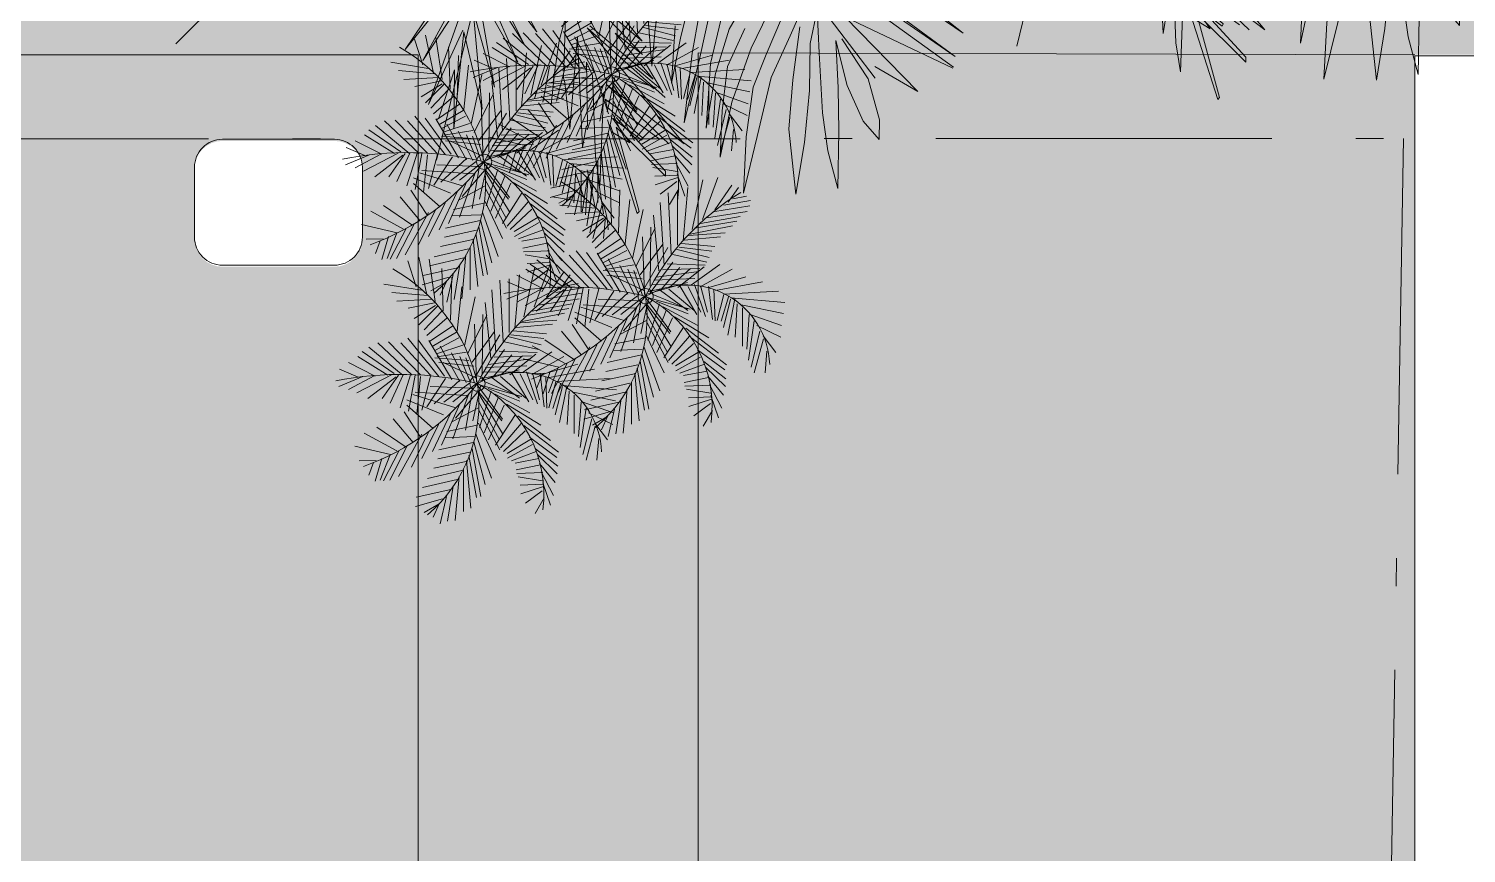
# Model space of a CAD drawing. Header units: metres. Extents: x 8 to 2416, y -346 to 476.
# Drawn here: x 60.81 to 65.95, y 50.4 to 53.35 of the extents above; entities that cross this region are included whole.
import ezdxf

# ---------------------------------------------------------------- set-up
doc = ezdxf.new("R2010")
doc.units = ezdxf.units.M
doc.linetypes.add('0', pattern=[0])
doc.linetypes.add('ACAD_ISO10W100', pattern=[18, 12, -3, 0, -3])
doc.layers.get('0').update_dxf_attribs({"color": 250, "linetype": '0', "lineweight": 20})
for name, color, linetype, lineweight in [('A-WALL', 250, 'Continuous', 20), ('ARBOLES', 86, 'Continuous', 0), ('baños', 140, 'Continuous', 0), ('piso', 253, 'Continuous', 0)]:
    doc.layers.add(name, color=color, linetype=linetype, lineweight=lineweight)
doc.layers.add('grama', color=7, linetype='Continuous', lineweight=0, true_color=0x698c45)
doc.layers.add('SOLAR', color=7, linetype='ACAD_ISO10W100', lineweight=9, true_color=0xff1414)
doc.layers.add('hatch piso', color=253, linetype='Continuous', lineweight=0, transparency=0.7)
doc.layers.add('pisos', color=253, linetype='Continuous', lineweight=0, transparency=0.1)

# ---------------------------------------------------------------- blocks, each defined once
blk = doc.blocks.new('A2')
at = {"layer": 'ARBOLES', "color": 87, "true_color": 0x4f6a34, "extrusion": (-5.08599e-09, -1.37735e-08, 1)}
for p, q in [((563.23, -210.17, 0), (646.2, -127.56, 0)), ((637.74, -243.42, 0), (665.32, -129.63, 0)), ((763.17, -219.99, 0), (703.47, -141.4, 0)), ((686.88, -230.17, 0), (666.93, -170.29, 0)), ((628.77, -211.77, 0), (649.31, -181.42, 0)), ((666.45, -206.7, 0), (652.89, -182.36, 0)), ((649.38, -186.14, 0), (628.77, -211.77, 0)), ((633.88, -214.94, 0), (649.38, -186.14, 0)), ((660.98, -215.44, 0), (649.34, -188.61, 0)), ((649.34, -188.61, 0), (662.73, -210.04, 0)), ((662.73, -210.04, 0), (650.63, -186.33, 0)), ((650.63, -186.33, 0), (666.45, -206.7, 0)), ((696.52, -209.42, 0), (679.17, -188.13, 0)), ((750.42, -187.62, 0), (786.07, -213.79, 0)), ((764.07, -187.92, 0), (788.34, -207.11, 0)), ((788.34, -207.11, 0), (763.54, -190.01, 0)), ((647.04, -194.78, 0), (633.88, -214.94, 0)), ((635.44, -227.48, 0), (647.04, -194.78, 0)), ((654.34, -222.55, 0), (649.34, -194.4, 0)), ((649.34, -194.4, 0), (660.98, -215.44, 0)), ((679.67, -195.08, 0), (696.52, -209.42, 0)), ((700.27, -205.92, 0), (701.99, -193.21, 0)), ((707.59, -208.03, 0), (711.03, -194.29, 0)), ((721.46, -205.99, 0), (727.25, -195.8, 0)), ((738.84, -207.88, 0), (744, -196.12, 0)), ((650.79, -228.8, 0), (648.23, -200.66, 0)), ((648.23, -200.66, 0), (654.34, -222.55, 0)), ((713.06, -214.07, 0), (716.1, -200.21, 0)), ((719.65, -201.01, 0), (716.05, -215.8, 0)), ((744.59, -210.1, 0), (746.6, -200.57, 0)), ((746.6, -200.57, 0), (747.2, -212.73, 0)), ((761, -199.05, 0), (785.54, -216.82, 0)), ((786.07, -213.79, 0), (765.86, -199.85, 0)), ((674.67, -202.66, 0), (672.82, -209.34, 0)), ((674.09, -219.93, 0), (674.67, -202.66, 0)), ((681.61, -205.03, 0), (699.73, -220.27, 0)), ((696.62, -213.2, 0), (686.86, -202.96, 0)), ((698.3, -203.03, 0), (699.3, -216.53, 0)), ((706.03, -205, 0), (704.93, -221.37, 0)), ((712.84, -201.77, 0), (710.82, -212.87, 0)), ((727.73, -211.35, 0), (732.58, -201.43, 0)), ((736.65, -202.22, 0), (732.02, -213.2, 0)), ((741.62, -205.27, 0), (739.58, -220.44, 0)), ((785.41, -217.12, 0), (754.47, -202.4, 0)), ((754.47, -202.4, 0), (775.32, -223.83, 0)), ((645.26, -206.22, 0), (635.44, -227.48, 0)), ((642.74, -234.51, 0), (645.56, -206.73, 0)), ((645.56, -206.73, 0), (650.79, -228.8, 0)), ((672.82, -209.34, 0), (671.06, -221.11, 0)), ((678.05, -208.05, 0), (675.87, -234.59, 0)), ((679.52, -239.83, 0), (678.05, -208.05, 0)), ((703.12, -225.52, 0), (680.83, -205.56, 0)), ((708.6, -238.74, 0), (680.83, -205.56, 0)), ((699.73, -220.27, 0), (688.79, -207.15, 0)), ((688.79, -207.15, 0), (696.62, -213.2, 0)), ((699.3, -216.53, 0), (700.27, -205.92, 0)), ((704.93, -221.37, 0), (707.59, -208.03, 0)), ((717.5, -218.68, 0), (721.46, -205.99, 0)), ((725.91, -205.74, 0), (720.9, -216.6, 0)), ((733.45, -219.78, 0), (738.84, -207.88, 0)), ((752.55, -222.73, 0), (751.92, -209.23, 0)), ((751.92, -209.23, 0), (755.17, -222.06, 0)), ((761.19, -220.14, 0), (753.64, -208.71, 0)), ((710.82, -212.87, 0), (708.55, -232.79, 0)), ((722.18, -226.81, 0), (727.73, -211.35, 0)), ((732.02, -213.2, 0), (728.32, -222.5, 0)), ((744.43, -223.48, 0), (744.59, -210.1, 0)), ((747.2, -212.73, 0), (748.08, -229.89, 0)), ((638.42, -231.27, 0), (642.87, -217.63, 0)), ((642.87, -217.63, 0), (642.74, -234.51, 0)), ((682.35, -219.17, 0), (680.65, -215.39, 0)), ((680.65, -215.39, 0), (680.92, -233.52, 0)), ((708.55, -232.79, 0), (713.06, -214.07, 0)), ((716.05, -215.8, 0), (714.83, -234.23, 0)), ((720.9, -216.6, 0), (719.4, -229.27, 0)), ((775.32, -223.83, 0), (763.11, -216.63, 0)), ((674.46, -221.24, 0), (674.09, -219.93, 0)), ((675.87, -234.59, 0), (674.46, -221.24, 0)), ((683.17, -242.46, 0), (682.35, -219.17, 0)), ((686.42, -221.84, 0), (704.16, -238.75, 0)), ((686.42, -221.84, 0), (708.6, -238.74, 0)), ((714.83, -234.23, 0), (717.5, -218.68, 0)), ((729.47, -236.63, 0), (733.45, -219.78, 0)), ((739.58, -220.44, 0), (738.49, -234.57, 0)), ((764.44, -231.92, 0), (761.19, -220.14, 0)), ((685.48, -224.56, 0), (684.47, -250.77, 0)), ((686.51, -228.23, 0), (685.99, -226.02, 0)), ((685.99, -226.02, 0), (701.4, -237.32, 0)), ((728.32, -222.5, 0), (726.33, -236.77, 0)), ((742.93, -238.39, 0), (744.43, -223.48, 0)), ((752.77, -235.14, 0), (752.55, -222.73, 0)), ((755.17, -222.06, 0), (759.73, -232.28, 0)), ((696.69, -237.05, 0), (686.51, -228.23, 0)), ((718.84, -242.61, 0), (722.18, -226.81, 0)), ((719.4, -229.27, 0), (718.84, -242.61, 0)), ((748.08, -229.89, 0), (749.61, -240.77, 0)), ((680.51, -233.93, 0), (679.52, -239.83, 0)), ((680.92, -233.52, 0), (680.51, -233.93, 0)), ((686.61, -231.89, 0), (695.16, -258.72, 0)), ((693.02, -238.46, 0), (688.07, -231.37, 0)), ((688.07, -231.37, 0), (696.42, -237.68, 0)), ((695.68, -258.09, 0), (689.11, -233.99, 0)), ((689.11, -233.99, 0), (703.19, -248.02, 0)), ((703.2, -246.6, 0), (689.12, -231.23, 0)), ((759.73, -232.28, 0), (764.27, -237.53, 0)), ((764.27, -237.53, 0), (764.44, -231.92, 0)), ((687.79, -235.3, 0), (693.02, -238.46, 0)), ((696.42, -237.68, 0), (696.69, -237.05, 0)), ((725.49, -252.84, 0), (729.47, -236.63, 0)), ((726.33, -236.77, 0), (725.49, -252.84, 0)), ((738.49, -234.57, 0), (740.52, -253.15, 0)), ((752.45, -251.51, 0), (752.77, -235.14, 0)), ((684.47, -250.77, 0), (683.17, -242.46, 0)), ((740.52, -253.15, 0), (742.93, -238.39, 0)), ((749.61, -240.77, 0), (752.45, -251.51, 0)), ((703.19, -248.02, 0), (703.2, -246.6, 0)), ((695.16, -258.72, 0), (695.68, -258.09, 0))]:
    blk.add_line(p, q, dxfattribs=at)
blk = doc.blocks.new('arbol4')
at = {"layer": 'ARBOLES', "color": 252, "true_color": 0x8da178}
for p, q in [((1294.0803, 72.3164), (1294.0265, 72.3465)), ((1294.0817, 72.3133), (1294.059, 72.3631)), ((1294.1057, 72.2892), (1294.0831, 72.3873)), ((1294.1298, 72.253), (1294.11, 72.3782)), ((1294.151, 72.2182), (1294.1369, 72.3752)), ((1294.1666, 72.1926), (1294.1666, 72.3435)), ((1294.4554, 72.2949), (1294.4229, 72.3504)), ((1294.0916, 72.2982), (1293.9954, 72.3254)), ((1294.1213, 72.265), (1293.9982, 72.2922)), ((1294.1779, 72.1609), (1294.1935, 72.3314)), ((1294.1864, 72.1428), (1294.2133, 72.2937)), ((1294.1977, 72.1186), (1294.2288, 72.2892)), ((1294.4481, 72.269), (1294.389, 72.3136)), ((1294.4499, 72.2407), (1294.4774, 72.3207)), ((1293.8751, 72.1533), (1293.851, 72.2348)), ((1294.1439, 72.2288), (1294.0208, 72.2575)), ((1294.2034, 72.0945), (1294.2444, 72.2469)), ((1294.4511, 72.2457), (1294.3698, 72.2491)), ((1294.4526, 72.254), (1294.3716, 72.2805)), ((1294.4389, 72.1719), (1294.4946, 72.2391)), ((1294.4446, 72.2018), (1294.4886, 72.2856)), ((1293.8454, 72.1684), (1293.8284, 72.2137)), ((1293.9034, 72.1428), (1293.8694, 72.2318)), ((1293.9373, 72.1246), (1293.8807, 72.2333)), ((1293.9671, 72.1065), (1293.9034, 72.2318)), ((1294.018, 72.0673), (1293.9345, 72.2182)), ((1294.0421, 72.0597), (1293.9812, 72.185)), ((1294.1609, 72.1971), (1294.0378, 72.2258)), ((1294.1765, 72.1639), (1294.0604, 72.188)), ((1294.2104, 72.0658), (1294.267, 72.2243)), ((1294.442, 72.1763), (1294.3548, 72.1941)), ((1294.4502, 72.2041), (1294.3575, 72.2074)), ((1294.4498, 72.233), (1294.3626, 72.2187)), ((1294.4309, 72.1396), (1294.5022, 72.2085)), ((1293.9062, 72.1397), (1293.7788, 72.1096)), ((1293.8553, 72.1609), (1293.7944, 72.1624)), ((1294.0774, 72.0326), (1294.018, 72.1533)), ((1294.1892, 72.1307), (1294.0746, 72.1548)), ((1294.2203, 72.028), (1294.2826, 72.1594)), ((1294.4098, 72.0836), (1294.3234, 72.1353)), ((1294.4132, 72.1033), (1294.3245, 72.1526)), ((1294.4271, 72.1289), (1294.3388, 72.1615)), ((1294.4364, 72.1541), (1294.3517, 72.1699)), ((1294.4025, 72.0775), (1294.5002, 72.1496)), ((1294.4248, 72.1187), (1294.5035, 72.1815)), ((1294.6251, 72.0114), (1294.5939, 72.1397)), ((1294.6378, 72.0386), (1294.6052, 72.1594)), ((1294.6505, 72.0824), (1294.6435, 72.1594)), ((1293.9288, 72.1262), (1293.8114, 72.0628)), ((1293.9586, 72.1111), (1293.8567, 72.0416)), ((1293.9869, 72.096), (1293.9161, 72.0114)), ((1294.1213, 71.9903), (1294.0562, 72.1292)), ((1294.202, 72.096), (1294.0788, 72.1231)), ((1294.1538, 71.9586), (1294.0887, 72.1065)), ((1294.185, 71.9254), (1294.1284, 72.0839)), ((1294.2189, 71.948), (1294.2953, 72.0869)), ((1294.2218, 71.9812), (1294.2968, 72.1231)), ((1294.3125, 71.9627), (1294.2568, 72.0867)), ((1294.3527, 71.996), (1294.2816, 72.106)), ((1294.3735, 72.0289), (1294.2987, 72.116)), ((1294.3875, 72.0545), (1294.3099, 72.1283)), ((1294.3606, 72.0007), (1294.4774, 72.0898)), ((1294.3822, 72.0356), (1294.5063, 72.1307)), ((1294.6052, 71.9737), (1294.584, 72.1141)), ((1294.6364, 72.028), (1294.6817, 72.0869)), ((1294.0137, 72.0779), (1293.9543, 71.9873)), ((1294.059, 72.0462), (1293.9642, 71.9631)), ((1294.2048, 72.0748), (1294.1001, 72.0794)), ((1294.2161, 72.0341), (1294.1071, 72.0567)), ((1294.1991, 71.9073), (1294.1737, 72.0522)), ((1294.2189, 71.9194), (1294.3067, 72.0643)), ((1294.266, 71.913), (1294.2243, 72.0428)), ((1294.2905, 71.9368), (1294.2409, 72.0618)), ((1294.3202, 71.9597), (1294.443, 72.0345)), ((1294.5444, 71.9133), (1294.5373, 72.0326)), ((1294.5628, 71.9269), (1294.5628, 72.0643)), ((1294.5869, 71.9526), (1294.5784, 72.0748)), ((1294.6137, 71.9903), (1294.7001, 72.0326)), ((1294.0958, 71.9979), (1293.9642, 71.9435)), ((1293.9939, 71.856), (1293.9699, 71.9843)), ((1294.0137, 71.8605), (1293.9996, 71.9948)), ((1294.0505, 71.8545), (1294.018, 71.9812)), ((1294.2203, 71.9722), (1294.127, 72.022)), ((1294.2175, 71.9163), (1294.1383, 72.0099)), ((1294.2274, 71.8957), (1294.1998, 72.019)), ((1294.2161, 71.8907), (1294.3067, 72.0129)), ((1294.2175, 71.9103), (1294.3038, 72.019)), ((1294.2797, 71.9233), (1294.4037, 71.9909)), ((1294.5203, 71.8967), (1294.4949, 71.9979)), ((1294.5359, 71.8952), (1294.5104, 72.025)), ((1294.5869, 71.9496), (1294.7029, 71.9903)), ((1293.926, 71.862), (1293.8255, 71.939)), ((1293.9345, 71.856), (1293.8765, 71.939)), ((1293.9515, 71.8545), (1293.9048, 71.9556)), ((1293.9784, 71.8514), (1293.9402, 71.9722)), ((1294.1397, 71.9722), (1293.9854, 71.9254)), ((1294.1793, 71.9284), (1293.9939, 71.9163)), ((1294.1029, 71.868), (1294.0364, 71.9692)), ((1294.1538, 71.8741), (1294.0619, 71.9586)), ((1294.1878, 71.8846), (1294.0972, 71.9526)), ((1294.2133, 71.8862), (1294.1284, 71.9511)), ((1294.2276, 71.8912), (1294.3757, 71.932)), ((1294.2402, 71.8786), (1294.3661, 71.9314)), ((1294.255, 71.904), (1294.3687, 71.949)), ((1294.2699, 71.865), (1294.3675, 71.9375)), ((1294.2996, 71.8605), (1294.3902, 71.9375)), ((1294.3406, 71.8514), (1294.4001, 71.9511)), ((1294.3689, 71.8514), (1294.4142, 71.9435)), ((1294.3916, 71.8439), (1294.4312, 71.9586)), ((1294.4142, 71.8529), (1294.4383, 71.9435)), ((1294.4411, 71.8514), (1294.4553, 71.9692)), ((1294.4609, 71.8605), (1294.4652, 71.9737)), ((1294.4963, 71.8801), (1294.4722, 71.9722)), ((1294.5147, 71.8846), (1294.4864, 71.9752)), ((1294.5586, 71.9163), (1294.71, 71.948)), ((1293.8071, 71.8605), (1293.7208, 71.8967)), ((1293.8496, 71.8575), (1293.7562, 71.9073)), ((1293.909, 71.8545), (1293.7859, 71.9194)), ((1294.2005, 71.9028), (1294.0477, 71.8967)), ((1294.1538, 71.8786), (1294.0831, 71.7518)), ((1294.1765, 71.8816), (1294.1241, 71.776)), ((1294.192, 71.8816), (1294.1538, 71.7895)), ((1294.2062, 71.8831), (1294.1751, 71.7941)), ((1294.2133, 71.8801), (1294.2062, 71.6733)), ((1294.2246, 71.8771), (1294.3661, 71.8363)), ((1294.4963, 71.8786), (1294.6916, 71.868)), ((1294.5203, 71.8922), (1294.7142, 71.9088)), ((1293.7902, 71.8635), (1293.7237, 71.8348)), ((1293.851, 71.859), (1293.7562, 71.8107)), ((1293.8963, 71.856), (1293.7888, 71.7895)), ((1293.9189, 71.8499), (1293.8043, 71.7714)), ((1293.9515, 71.8575), (1293.8284, 71.7563)), ((1293.984, 71.856), (1293.8609, 71.7397)), ((1294.0137, 71.8545), (1293.8991, 71.7367)), ((1294.0477, 71.8545), (1293.943, 71.7397)), ((1294.0788, 71.8605), (1293.9685, 71.7231)), ((1294.0987, 71.859), (1294.0053, 71.7292)), ((1294.1255, 71.8711), (1294.0435, 71.7322)), ((1294.2039, 71.8239), (1294.0782, 71.811)), ((1294.2107, 71.8656), (1294.0938, 71.8105)), ((1294.2101, 71.8611), (1294.2966, 71.7117)), ((1294.2274, 71.8695), (1294.3477, 71.8424)), ((1294.2331, 71.8741), (1294.3137, 71.7639)), ((1294.2331, 71.8499), (1294.2359, 71.6386)), ((1294.2387, 71.8439), (1294.3675, 71.8454)), ((1294.2458, 71.8288), (1294.393, 71.8228)), ((1294.2727, 71.862), (1294.3392, 71.7835)), ((1294.2996, 71.856), (1294.3774, 71.7865)), ((1294.3321, 71.8545), (1294.4255, 71.7805)), ((1294.3803, 71.8454), (1294.4821, 71.7729)), ((1294.4114, 71.8529), (1294.526, 71.7895)), ((1294.4425, 71.8545), (1294.5755, 71.8167)), ((1294.4666, 71.865), (1294.635, 71.8348)), ((1294.1856, 71.8034), (1294.0647, 71.7944)), ((1294.1644, 71.7483), (1294.07, 71.78)), ((1294.1762, 71.7741), (1294.0727, 71.7903)), ((1294.1814, 71.7811), (1294.2506, 71.6414)), ((1294.1978, 71.8094), (1294.2781, 71.7003)), ((1294.2642, 71.7956), (1294.2444, 71.5963)), ((1294.2557, 71.8182), (1294.4071, 71.7971)), ((1294.2826, 71.776), (1294.2685, 71.551)), ((1294.277, 71.7911), (1294.41, 71.7865)), ((1294.2939, 71.7699), (1294.4298, 71.7745)), ((1294.1285, 71.6798), (1294.0458, 71.7359)), ((1294.1414, 71.7025), (1294.0551, 71.753)), ((1294.1497, 71.7227), (1294.064, 71.7671)), ((1294.1703, 71.7505), (1294.208, 71.5753)), ((1294.3081, 71.7352), (1294.2968, 71.5163)), ((1294.3137, 71.7367), (1294.4354, 71.7639)), ((1294.3251, 71.7171), (1294.4439, 71.7473)), ((1294.3364, 71.7111), (1294.4538, 71.7246)), ((1294.0751, 71.6074), (1294.0068, 71.6755)), ((1294.089, 71.627), (1294.0263, 71.6943)), ((1294.1091, 71.6503), (1294.0359, 71.7144)), ((1294.1438, 71.6991), (1294.1607, 71.5403)), ((1294.3307, 71.7035), (1294.3307, 71.5118)), ((1294.3449, 71.6975), (1294.4637, 71.708)), ((1294.3505, 71.6884), (1294.3675, 71.4967)), ((1294.3548, 71.6854), (1294.485, 71.6733)), ((1294.0665, 71.607), (1293.9911, 71.6531)), ((1294.0946, 71.6263), (1294.0896, 71.4747)), ((1294.1203, 71.6595), (1294.1249, 71.5053)), ((1294.5005, 71.6597), (1294.3703, 71.6688)), ((1294.376, 71.6643), (1294.5274, 71.6341)), ((1294.3831, 71.6477), (1294.4213, 71.4695)), ((1294.3916, 71.6431), (1294.543, 71.6175)), ((1294.4128, 71.6265), (1294.5543, 71.6009)), ((1294.0391, 71.5709), (1293.9107, 71.5599)), ((1294.0536, 71.5843), (1293.929, 71.591)), ((1294.0638, 71.5967), (1293.9693, 71.6163)), ((1294.0359, 71.5683), (1294.0074, 71.4335)), ((1294.066, 71.5919), (1294.044, 71.441)), ((1294.4199, 71.6114), (1294.4751, 71.462)), ((1294.434, 71.6054), (1294.5798, 71.5827)), ((1294.4567, 71.5843), (1294.5897, 71.5631)), ((1294.4637, 71.5767), (1294.5246, 71.4892)), ((1294.0168, 71.5525), (1293.8827, 71.53)), ((1293.998, 71.5396), (1293.9678, 71.4476)), ((1294.4963, 71.5601), (1294.5911, 71.5435)), ((1294.5119, 71.5495), (1294.5486, 71.4967)), ((1294.5288, 71.5375), (1294.5769, 71.5284))]:
    blk.add_line(p, q, dxfattribs=at)
blk.add_circle((1294.2168, 71.886), 0.0272, dxfattribs=at)
for centre, radius, start, end in [((1293.7028, 71.9589), 0.5191, 351.935, 49.7903), ((1294.0057, 72.282), 0.4487, 298.0575, 7.0723), ((1293.5024, 71.3319), 0.9041, 37.8019, 70.1579), ((1294.3655, 72.1407), 0.2949, 239.7144, 357.8335), ((1293.9421, 73.0073), 1.1544, 258.4255, 283.7644), ((1293.602, 72.0232), 0.6299, 299.7081, 347.4206), ((1295.0272, 72.287), 0.9041, 206.3271, 238.6831)]:
    blk.add_arc(centre, radius, start, end, dxfattribs=at)
blk = doc.blocks.new('PL BASE 1N NASAS 09')
at = {"layer": 'A-WALL'}
blk.add_lwpolyline([(-88.4811, -35.2518), (-88.8811, -35.2518, 0.414214), (-88.9811, -35.3518), (-88.9811, -35.6018, 0.414214), (-88.8811, -35.7018), (-88.4811, -35.7018, 0.414214), (-88.3811, -35.6018), (-88.3811, -35.3518, 0.414214)], format="xyb", close=True, dxfattribs=at)
at = {"layer": 'piso'}
for p, q in [((-98.0565, -34.9497), (-88.1811, -34.9497)), ((-88.1811, -34.9497), (-88.1811, -40.7497)), ((-87.1811, -34.9429), (-87.1811, -40.7497)), ((-84.6193, -34.9497), (-87.1811, -34.9429))]:
    blk.add_line(p, q, dxfattribs=at)
at = {"layer": 'pisos'}
blk.add_lwpolyline([(-79.0193, -49.751), (-79.9193, -49.751), (-79.9193, -55.2538), (-84.3193, -55.2538), (-84.3193, -35.2538), (-79.9193, -35.2538), (-79.9193, -40.7538), (-79.0193, -40.7538), (-79.0193, -40.4538), (-79.6193, -40.4538), (-79.6193, -34.9538), (-84.6193, -34.9538), (-84.6193, -55.5538), (-79.6193, -55.5538), (-79.6193, -50.051), (-79.0193, -50.051), (-79.0193, -49.751)], dxfattribs=at)
blk = doc.blocks.new('PL MUEBLES 1N NASAS 09')
at = {"layer": 'hatch piso'}
h = blk.add_hatch(dxfattribs=at)
h.set_pattern_fill('AR-BRSTD', color=256, scale=0.002, angle=-90)
h.set_pattern_definition([(270, (32.50438, 232.01007), (0.1354836, -2e-17), []), (0, (32.50438, 232.01007), (0.1354836, 0.2032), [0.1354836, -0.1354836])])
h.paths.add_polyline_path([(77.6423, 53.2549), (75.0805, 53.2549), (75.0805, 47.4481), (74.0805, 47.4481), (74.0805, 53.2536), (64.2055, 53.2536), (64.2055, 52.9536), (68.8805, 52.9536), (68.8805, 32.9536), (64.2055, 32.9536), (64.2055, 32.6536), (74.0805, 32.6536), (74.0805, 38.459), (75.0805, 38.459), (75.0805, 32.6549), (77.6423, 32.6549)])
h.paths.add_polyline_path([(72.263, 46.1088), (72.263, 45.6588), (72.6881, 45.6588), (72.6881, 44.6588), (70.0881, 44.6588), (70.0881, 45.6588), (70.5049, 45.6588), (70.5049, 46.1088)], flags=16)
h.paths.add_polyline_path([(70.1951, 48.5995), (70.1951, 49.5995), (71.8951, 49.5995), (71.8951, 48.5995)], flags=16)
edge = h.paths.add_edge_path(flags=16)
edge.add_arc((73.3805, 47.1481), 0.1, 90, 180, ccw=False)
edge.add_line((73.3805, 47.2481), (73.7805, 47.2481))
edge.add_arc((73.7805, 47.1481), 0.1, 0, 90, ccw=False)
edge.add_line((73.8805, 47.1481), (73.8805, 46.8981))
edge.add_arc((73.7805, 46.8981), 0.1, -90, 0, ccw=False)
edge.add_line((73.7805, 46.7981), (73.3805, 46.7981))
edge.add_arc((73.3805, 46.8981), 0.1, 180, 270, ccw=False)
edge.add_line((73.2805, 46.8981), (73.2805, 47.1481))
edge = h.paths.add_edge_path(flags=16)
edge.add_arc((71.0742, 50.0034), 0.25, 0, 360)
edge = h.paths.add_edge_path(flags=16)
edge.add_ellipse((71.5381, 43.9234), major_axis=(0.8, 0.0085), ratio=0.419259, start_angle=0, end_angle=360)
h.paths.add_polyline_path([(72.6881, 44.3074), (73.4881, 44.3074), (73.4881, 43.5074), (72.6881, 43.5074)], flags=16)
h.paths.add_polyline_path([(70.0881, 44.3074), (70.0881, 43.5074), (69.2881, 43.5074), (69.2881, 44.3074)], flags=16)
h.paths.add_polyline_path([(70.1951, 50.4072), (70.1951, 51.4072), (71.8951, 51.4072), (71.8951, 50.4072)], flags=16)
edge = h.paths.add_edge_path(flags=16)
edge.add_ellipse((71.5381, 41.9837), major_axis=(0.8, -0.0085), ratio=0.419259, start_angle=0, end_angle=360, ccw=False)
h.paths.add_polyline_path([(72.6881, 42.3997), (73.4881, 42.3997), (73.4881, 41.5997), (72.6881, 41.5997)], flags=16)
h.paths.add_polyline_path([(70.0881, 42.3997), (70.0881, 41.5997), (69.2881, 41.5997), (69.2881, 42.3997)], flags=16)
edge = h.paths.add_edge_path(flags=16)
edge.add_line((73.2805, 52.5959), (73.2805, 52.8459))
edge.add_arc((73.3805, 52.8459), 0.1, 90, 180, ccw=False)
edge.add_line((73.3805, 52.9459), (73.7805, 52.9459))
edge.add_arc((73.7805, 52.8459), 0.1, 0, 90, ccw=False)
edge.add_line((73.8805, 52.8459), (73.8805, 52.5959))
edge.add_arc((73.7805, 52.5959), 0.1, -90, 0, ccw=False)
edge.add_line((73.7805, 52.4959), (73.3805, 52.4959))
edge.add_arc((73.3805, 52.5959), 0.1, 180, 270, ccw=False)
h.paths.add_polyline_path([(72.6881, 41.2483), (72.6881, 40.2483), (72.263, 40.2483), (72.263, 39.7983), (70.5049, 39.7983), (70.5049, 40.2483), (70.0881, 40.2483), (70.0881, 41.2483)], flags=16)
edge = h.paths.add_edge_path(flags=16)
edge.add_line((73.3805, 39.099), (73.7805, 39.099))
edge.add_arc((73.7805, 38.999), 0.1, 0, 90, ccw=False)
edge.add_line((73.8805, 38.999), (73.8805, 38.749))
edge.add_arc((73.7805, 38.749), 0.1, -90, 0, ccw=False)
edge.add_line((73.7805, 38.649), (73.3805, 38.649))
edge.add_arc((73.3805, 38.749), 0.1, 180, 270, ccw=False)
edge.add_line((73.2805, 38.749), (73.2805, 38.999))
edge.add_arc((73.3805, 38.999), 0.1, 90, 180, ccw=False)
edge = h.paths.add_edge_path(flags=0)
edge.add_line((70.4837, 36.7952), (70.4399, 36.8229))
edge.add_line((70.4399, 36.8229), (70.4131, 36.7807))
edge.add_line((70.4131, 36.7807), (70.3286, 36.8341))
edge.add_arc((70.195, 36.6229), 0.25, 57.6802, 237.6802)
edge.add_line((70.0613, 36.4116), (70.1458, 36.3581))
edge.add_line((70.1458, 36.3581), (70.1191, 36.3159))
edge.add_line((70.1191, 36.3159), (70.1731, 36.2817))
edge.add_arc((71.2562, 35.9774), 1.125, 133.371, 164.3095, ccw=False)
edge = h.paths.add_edge_path(flags=16)
edge.add_arc((70.0042, 35.9865), 0.2909, 89.2589, 335.9793, ccw=False)
edge.add_line((70.008, 36.2774), (70.108, 36.2774))
edge.add_line((70.108, 36.2774), (70.108, 36.2274))
edge.add_line((70.108, 36.2274), (70.008, 36.2274))
edge.add_arc((70.008, 35.9774), 0.25, 90, 270)
edge.add_line((70.008, 35.7274), (70.108, 35.7274))
edge.add_line((70.108, 35.7274), (70.108, 35.6774))
edge.add_line((70.108, 35.6774), (70.1799, 35.6774))
edge.add_line((70.1799, 35.6774), (70.1191, 35.639))
edge.add_line((70.1191, 35.639), (70.1458, 35.5967))
edge.add_line((70.1458, 35.5967), (70.0613, 35.5433))
edge.add_arc((70.195, 35.332), 0.25, 122.3198, 302.3198)
edge.add_line((70.3286, 35.1207), (70.4131, 35.1742))
edge.add_line((70.4131, 35.1742), (70.4399, 35.1319))
edge.add_line((70.4399, 35.1319), (70.3554, 35.0785))
edge.add_arc((70.1898, 35.3287), 0.3, 211.2743, 303.498, ccw=False)
edge.add_arc((70.2847, 34.8472), 0.4791, -37.7593, 137.1635, ccw=False)
edge.add_arc((70.6181, 34.7662), 0.2172, 282.0494, 481.7282)
edge.add_line((70.5039, 34.9509), (70.544, 35.0426))
edge.add_line((70.544, 35.0426), (70.5898, 35.0225))
edge.add_line((70.5898, 35.0225), (70.5497, 34.9309))
edge.add_arc((70.79, 34.8563), 0.2515, -29.9772, 162.7422, ccw=False)
edge.add_line((71.0078, 34.7306), (71.0479, 34.8222))
edge.add_line((71.0479, 34.8222), (71.0937, 34.8022))
edge.add_line((71.0937, 34.8022), (71.1225, 34.8681))
edge.add_line((71.1225, 34.8681), (71.1334, 34.797))
edge.add_line((71.1334, 34.797), (71.1828, 34.8046))
edge.add_line((71.1828, 34.8046), (71.198, 34.7057))
edge.add_arc((71.443, 34.7571), 0.2504, 5.5699, 191.8347, ccw=False)
edge.add_line((71.6922, 34.7814), (71.6771, 34.8802))
edge.add_line((71.6771, 34.8802), (71.7265, 34.8878))
edge.add_line((71.7265, 34.8878), (71.7156, 34.9588))
edge.add_line((71.7156, 34.9588), (71.7628, 34.9046))
edge.add_line((71.7628, 34.9046), (71.8005, 34.9374))
edge.add_line((71.8005, 34.9374), (71.8662, 34.862))
edge.add_arc((72.0737, 35.0044), 0.2516, 47.5867, 214.4575, ccw=False)
edge.add_line((72.2434, 35.1902), (72.1778, 35.2656))
edge.add_line((72.1778, 35.2656), (72.2155, 35.2984))
edge.add_line((72.2155, 35.2984), (72.1612, 35.3608))
edge.add_line((72.1612, 35.3608), (72.2391, 35.3331))
edge.add_line((72.2391, 35.3331), (72.2559, 35.3802))
edge.add_line((72.2559, 35.3802), (72.3501, 35.3468))
edge.add_arc((72.4234, 35.586), 0.2502, 67.9243, 252.9546, ccw=False)
edge.add_line((72.5175, 35.8179), (72.4233, 35.8514))
edge.add_line((72.4233, 35.8514), (72.44, 35.8985))
edge.add_line((72.44, 35.8985), (72.3723, 35.9226))
edge.add_line((72.3723, 35.9226), (72.4424, 35.9384))
edge.add_line((72.4424, 35.9384), (72.4313, 35.9872))
edge.add_line((72.4313, 35.9872), (72.5289, 36.0093))
edge.add_arc((72.4445, 36.2465), 0.2518, 95.95, 289.5685, ccw=False)
edge.add_line((72.4184, 36.4969), (72.3209, 36.4749))
edge.add_line((72.3209, 36.4749), (72.3099, 36.5236))
edge.add_line((72.3099, 36.5236), (72.2397, 36.5077))
edge.add_line((72.2397, 36.5077), (72.2905, 36.5587))
edge.add_line((72.2905, 36.5587), (72.2551, 36.594))
edge.add_line((72.2551, 36.594), (72.3257, 36.6648))
edge.add_arc((72.1487, 36.8413), 0.25, 315.079, 495.079)
edge.add_line((71.9717, 37.0178), (71.9011, 36.947))
edge.add_line((71.9011, 36.947), (71.8657, 36.9823))
edge.add_line((71.8657, 36.9823), (71.9363, 37.0531))
edge.add_arc((72.1119, 36.9416), 0.2081, -66.6613, 147.5733, ccw=False)
edge.add_arc((72.46, 37.8666), 1.1473, 197.4891, 256.612, ccw=False)
edge.add_arc((71.3445, 37.2226), 0.3, -4.0569, 85.9431, ccw=False)
edge.add_line((71.6438, 37.2013), (71.6367, 37.1016))
edge.add_line((71.6367, 37.1016), (71.5868, 37.1051))
edge.add_line((71.5868, 37.1051), (71.5939, 37.2049))
edge.add_arc((71.3445, 37.2226), 0.25, 355.9431, 535.9431)
edge.add_line((71.0952, 37.2403), (71.0881, 37.1405))
edge.add_line((71.0881, 37.1405), (71.0382, 37.144))
edge.add_line((71.0382, 37.144), (71.0331, 37.0723))
edge.add_line((71.0331, 37.0723), (70.9991, 37.1357))
edge.add_line((70.9991, 37.1357), (70.955, 37.112))
edge.add_line((70.955, 37.112), (70.9077, 37.2001))
edge.add_arc((70.4179, 37.5831), 0.6217, 274.5528, 321.9728, ccw=False)
edge.add_line((70.4673, 36.9633), (70.5146, 36.8752))
edge.add_line((70.5146, 36.8752), (70.4706, 36.8515))
edge.add_line((70.4706, 36.8515), (70.4233, 36.9396))
edge.add_arc((70.6845, 37.0871), 0.3, 117.2173, 209.441, ccw=False)
edge.add_arc((71.7235, 36.3655), 1.5363, 139.9591, 198.8921)
edge = h.paths.add_edge_path(flags=0)
edge.add_arc((71.2562, 35.9774), 0.7, 0, 360)
edge = h.paths.add_edge_path(flags=16)
edge.add_line((73.3805, 33.4111), (73.7805, 33.4111))
edge.add_arc((73.7805, 33.3111), 0.1, 0, 90, ccw=False)
edge.add_line((73.8805, 33.3111), (73.8805, 33.0611))
edge.add_arc((73.7805, 33.0611), 0.1, -90, 0, ccw=False)
edge.add_line((73.7805, 32.9611), (73.3805, 32.9611))
edge.add_arc((73.3805, 33.0611), 0.1, 180, 270, ccw=False)
edge.add_line((73.2805, 33.0611), (73.2805, 33.3111))
edge.add_arc((73.3805, 33.3111), 0.1, 90, 180, ccw=False)
at = {"layer": 'baños'}
blk.add_blockref('PL BASE 1N NASAS 09', (162.2615, 88.2033), dxfattribs=at)

msp = doc.modelspace()

# ---------------------------------------------------------------- hatches: boundary and pattern name
at = {"layer": 'grama', "transparency": 33554495}
h = msp.add_hatch(color=256, dxfattribs=at)
h.dxf.hatch_style = 1
edge = h.paths.add_edge_path()
edge.add_line((80.8091, 57.9566), (21.0607, 57.947))
edge.add_line((21.0607, 57.947), (21.0385, 56.947))
edge.add_line((21.0385, 56.947), (37.3509, 56.9496))
edge.add_arc((37.351, 56.3496), 0.6, 0.0092, 90.0092, ccw=False)
edge.add_line((37.951, 56.3497), (37.9514, 53.9497))
edge.add_arc((37.3514, 53.9496), 0.6, -89.9908, 0.0092, ccw=False)
edge.add_line((37.3515, 53.3496), (36.0515, 53.3494))
edge.add_arc((36.0515, 53.0494), 0.3, 90.0092, 180.0139)
edge.add_line((35.7515, 53.0493), (35.7516, 52.9481))
edge.add_line((35.7516, 52.9481), (52.3266, 52.9536))
edge.add_line((52.3266, 52.9536), (52.3266, 53.2536))
edge.add_line((52.3266, 53.2536), (62.2016, 53.2536))
edge.add_line((62.2016, 53.2536), (62.2016, 47.4481))
edge.add_line((62.2016, 47.4481), (63.2016, 47.4481))
edge.add_line((63.2016, 47.4481), (63.2016, 53.2549))
edge.add_line((63.2016, 53.2549), (70.7634, 53.2529))
edge.add_line((70.7634, 53.2529), (70.7634, 47.7461))
edge.add_line((70.7634, 47.7461), (71.3634, 47.7481))
edge.add_line((71.3634, 47.7481), (71.3634, 38.1618))
edge.add_line((71.3634, 38.1618), (70.7634, 38.1624))
edge.add_line((70.7634, 38.1624), (70.7634, 32.6542))
edge.add_line((70.7634, 32.6542), (63.2016, 32.6549))
edge.add_line((63.2016, 32.6549), (63.2016, 38.459))
edge.add_line((63.2016, 38.459), (62.2016, 38.459))
edge.add_line((62.2016, 38.459), (62.1891, 32.6536))
edge.add_line((62.1891, 32.6536), (52.3266, 32.6536))
edge.add_line((52.3266, 32.6536), (52.3266, 32.9536))
edge.add_line((52.3266, 32.9536), (27.9516, 32.959))
edge.add_line((27.9516, 32.959), (27.9516, 39.359))
edge.add_line((27.9516, 39.359), (26.8226, 39.359))
edge.add_line((26.8226, 39.359), (26.8226, 40.259))
edge.add_line((26.8226, 40.259), (26.4226, 40.259))
edge.add_line((26.4226, 40.259), (26.4226, 45.6481))
edge.add_line((26.4226, 45.6481), (26.8226, 45.6481))
edge.add_line((26.8226, 45.6481), (26.8226, 46.5481))
edge.add_line((26.8226, 46.5481), (27.9516, 46.5481))
edge.add_line((27.9516, 46.5481), (27.9516, 52.9481))
edge.add_line((27.9516, 52.9481), (28.1515, 52.9481))
edge.add_line((28.1515, 52.9481), (28.1515, 53.0481))
edge.add_arc((27.8515, 53.0481), 0.3, 0.0092, 90.0092)
edge.add_line((27.8515, 53.3481), (25.1634, 53.3476))
edge.add_arc((25.1635, 52.5476), 0.8, 90.0092, 198.7971)
edge.add_arc((-3.0236, 42.9535), 28.9752, -26.20209, 18.79711, ccw=False)
edge.add_arc((21.1796, 31.043), 2, 270, 333.7979, ccw=False)
edge.add_line((21.1796, 29.043), (20.4196, 29.043))
edge.add_line((20.4196, 29.043), (20.3955, 27.9576))
edge.add_line((20.3955, 27.9576), (80.305, 27.9575))
edge.add_line((80.305, 27.9575), (80.8091, 57.9566))

# ---------------------------------------------------------------- linework, layer by layer
at = {"layer": 'SOLAR', "ltscale": 0.1}
msp.add_lwpolyline([(65.3869, 32.9575), (27.5082, 32.9576), (27.9516, 52.9481), (65.7229, 52.9542)], close=True, dxfattribs=at)

# ---------------------------------------------------------------- block references
msp.add_blockref('PL MUEBLES 1N NASAS 09', (-11.8789, 0))
at = {"layer": 'ARBOLES', "xscale": 0.0125, "yscale": 0.0125, "zscale": 0.0125}
for p in [(56.3693, 56.3276, 0), (54.2947, 55.9198, 0)]:
    msp.add_blockref('A2', p, dxfattribs=at)
at = {"layer": 'ARBOLES', "xscale": -1, "rotation": 180}
for p in [(-1231.3231, 125.0692), (-1231.7798, 124.7569), (-1231.2029, 124.2765), (-1231.8039, 123.9642)]:
    msp.add_blockref('arbol4', p, dxfattribs=at)

doc.saveas('drawing.dxf')
